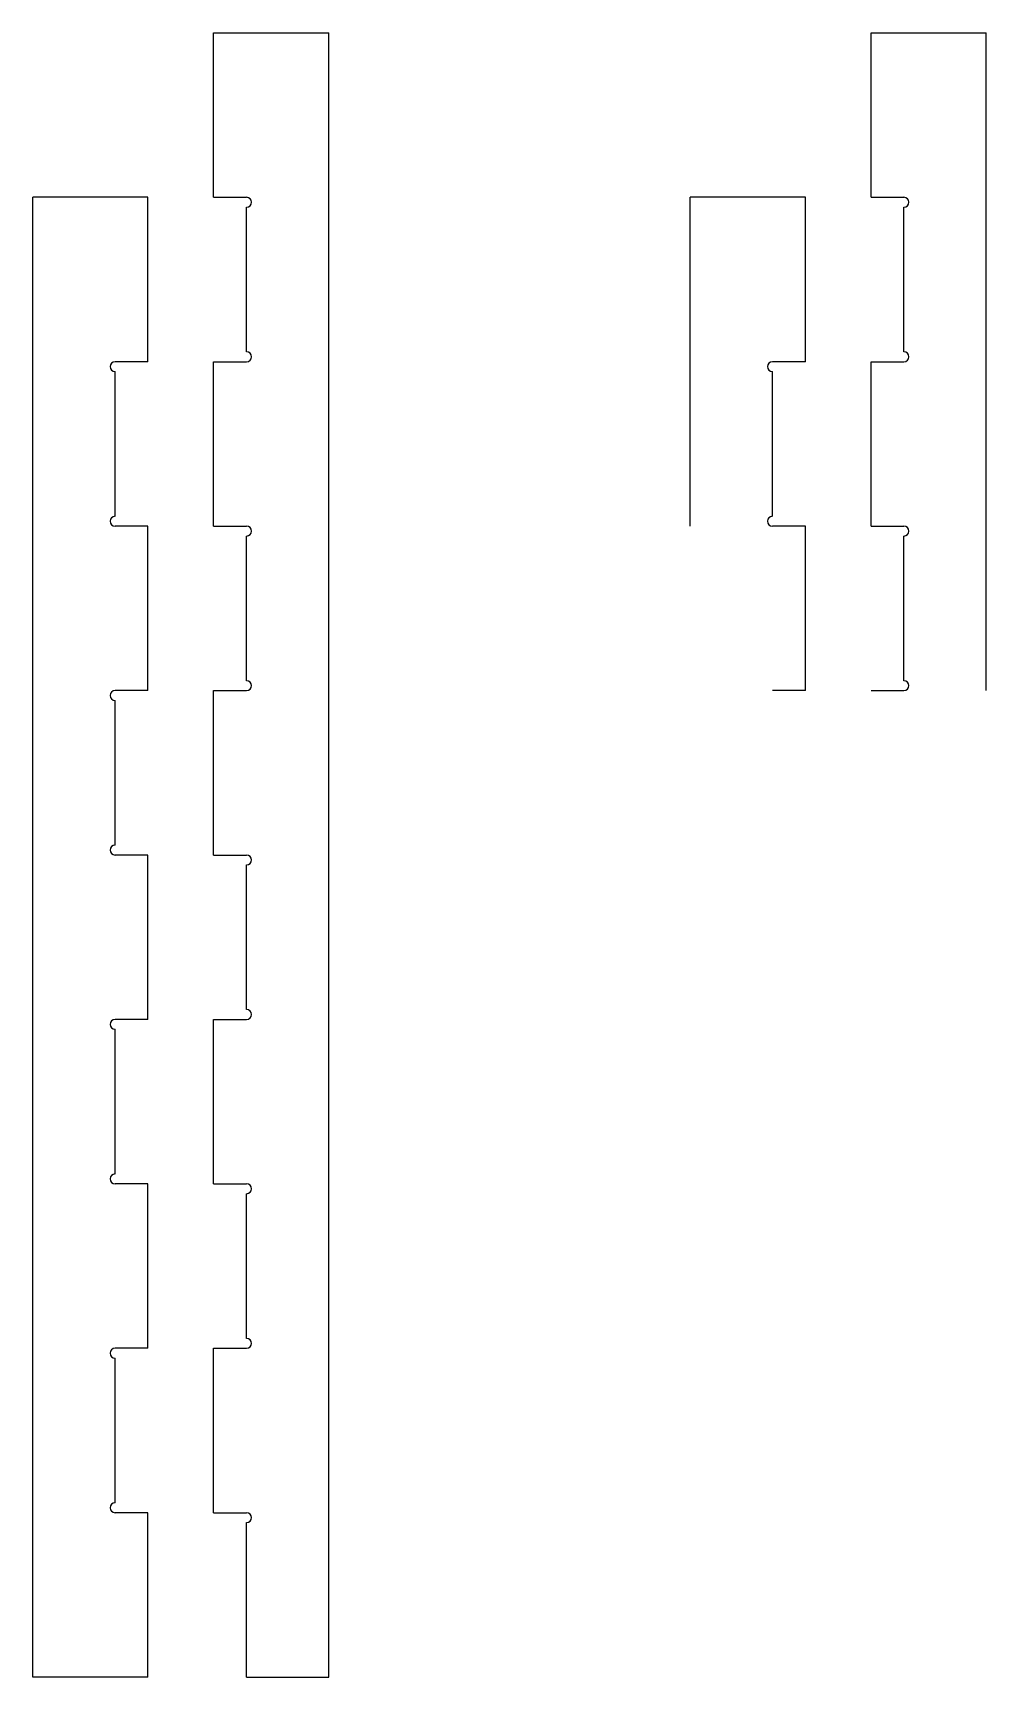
# Model space of a CAD drawing. Extents: x 0 to 5.8, y 0 to 10.
import ezdxf

# ---------------------------------------------------------------- set-up
doc = ezdxf.new("R2010")
doc.units = 0
doc.header["$MEASUREMENT"] = 0
doc.linetypes.add('SOLID', pattern=[0])
doc.layers.add('1', color=1, linetype='SOLID')

msp = doc.modelspace()

# ---------------------------------------------------------------- linework, layer by layer
at = {"layer": '1', "color": 0, "linetype": 'SOLID'}
for p, q in [((1.1, 10), (1.3, 10)), ((1.1, 9), (1.1, 10)), ((1.3, 10), (1.8, 10)), ((1.8, 9), (1.8, 10)), ((5.1, 9), (5.1, 10)), ((5.1, 10), (5.3, 10)), ((5.3, 10), (5.8, 10)), ((5.8, 9), (5.8, 10)), ((0, 8), (0, 9)), ((0.5, 9), (0, 9)), ((0.7, 9), (0.5, 9)), ((0.7, 8), (0.7, 9)), ((1.1, 9), (1.3, 9)), ((1.8, 8), (1.8, 9)), ((4.5, 9), (4, 9)), ((4, 8), (4, 9)), ((4.7, 9), (4.5, 9)), ((4.7, 8), (4.7, 9)), ((5.1, 9), (5.3, 9)), ((5.8, 8), (5.8, 9)), ((1.3, 8.06), (1.3, 8.94)), ((5.3, 8.06), (5.3, 8.94)), ((0, 7), (0, 8)), ((0.7, 8), (0.5, 8)), ((1.1, 8), (1.3, 8)), ((1.1, 7), (1.1, 8)), ((1.8, 7), (1.8, 8)), ((4, 7), (4, 8)), ((4.7, 8), (4.5, 8)), ((5.1, 8), (5.3, 8)), ((5.1, 7), (5.1, 8)), ((5.8, 7), (5.8, 8)), ((0.5, 7.06), (0.5, 7.94)), ((4.5, 7.06), (4.5, 7.94)), ((0, 6), (0, 7)), ((0.7, 7), (0.5, 7)), ((0.7, 6), (0.7, 7)), ((1.1, 7), (1.3, 7)), ((1.8, 6), (1.8, 7)), ((4.7, 7), (4.5, 7)), ((4.7, 6), (4.7, 7)), ((5.1, 7), (5.3, 7)), ((5.8, 6), (5.8, 7)), ((1.3, 6.06), (1.3, 6.94)), ((5.3, 6.06), (5.3, 6.94)), ((0, 5), (0, 6)), ((0.7, 6), (0.5, 6)), ((1.1, 6), (1.3, 6)), ((1.1, 5), (1.1, 6)), ((1.8, 5), (1.8, 6)), ((4.7, 6), (4.5, 6)), ((5.1, 6), (5.3, 6)), ((0.5, 5.06), (0.5, 5.94)), ((0, 4), (0, 5)), ((0.7, 5), (0.5, 5)), ((0.7, 4), (0.7, 5)), ((1.1, 5), (1.3, 5)), ((1.8, 4), (1.8, 5)), ((1.3, 4.06), (1.3, 4.94)), ((0, 3), (0, 4)), ((0.7, 4), (0.5, 4)), ((1.1, 4), (1.3, 4)), ((1.1, 3), (1.1, 4)), ((1.8, 3), (1.8, 4)), ((0.5, 3.06), (0.5, 3.94)), ((0, 2), (0, 3)), ((0.7, 3), (0.5, 3)), ((0.7, 2), (0.7, 3)), ((1.1, 3), (1.3, 3)), ((1.8, 2), (1.8, 3)), ((1.3, 2.06), (1.3, 2.94)), ((0, 1), (0, 2)), ((0.7, 2), (0.5, 2)), ((1.1, 1), (1.1, 2)), ((1.1, 2), (1.3, 2)), ((1.8, 1), (1.8, 2)), ((0.5, 1.06), (0.5, 1.94)), ((0, 0), (0, 1)), ((0.7, 1), (0.5, 1)), ((0.7, 0), (0.7, 1)), ((1.1, 1), (1.3, 1)), ((1.8, 0), (1.8, 1)), ((1.3, 0), (1.3, 0.94)), ((0.5, 0), (0, 0)), ((0.7, 0), (0.5, 0)), ((1.3, 0), (1.8, 0))]:
    msp.add_line(p, q, dxfattribs=at)
for centre, start, end in [((1.3, 8.97), -90, 90), ((5.3, 8.97), -90, 90), ((0.5, 7.97), 90, 270), ((1.3, 8.03), -90, 90), ((4.5, 7.97), 90, 270), ((5.3, 8.03), -90, 90), ((0.5, 7.03), 90, 270), ((1.3, 6.97), -90, 90), ((4.5, 7.03), 90, 270), ((5.3, 6.97), -90, 90), ((0.5, 5.97), 90, 270), ((1.3, 6.03), -90, 90), ((5.3, 6.03), -90, 90), ((0.5, 5.03), 90, 270), ((1.3, 4.97), -90, 90), ((0.5, 3.97), 90, 270), ((1.3, 4.03), -90, 90), ((0.5, 3.03), 90, 270), ((1.3, 2.97), -90, 90), ((0.5, 1.97), 90, 270), ((1.3, 2.03), -90, 90), ((0.5, 1.03), 90, 270), ((1.3, 0.97), -90, 90)]:
    msp.add_arc(centre, 0.03, start, end, dxfattribs=at)

doc.saveas('drawing.dxf')
